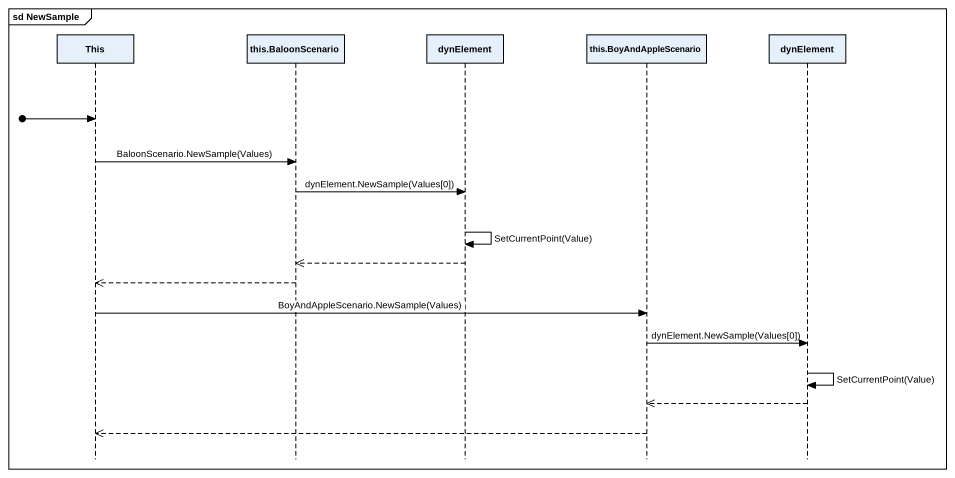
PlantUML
@startuml
mainframe sd NewSample
hide footbox
participant This
participant "this.BaloonScenario" as this_BaloonScenario
participant dynElement
participant "this.BoyAndAppleScenario" as this_BoyAndAppleScenario
participant "dynElement" as dynElement_2

[o-> This
This -> this_BaloonScenario : BaloonScenario.NewSample(Values)
this_BaloonScenario -> dynElement : dynElement.NewSample(Values[0])
dynElement -> dynElement : SetCurrentPoint(Value)
dynElement -->> this_BaloonScenario
this_BaloonScenario -->> This
This -> this_BoyAndAppleScenario : BoyAndAppleScenario.NewSample(Values)
this_BoyAndAppleScenario -> dynElement_2 : dynElement.NewSample(Values[0])
dynElement_2 -> dynElement_2 : SetCurrentPoint(Value)
dynElement_2 -->> this_BoyAndAppleScenario
this_BoyAndAppleScenario -->> This
@enduml
